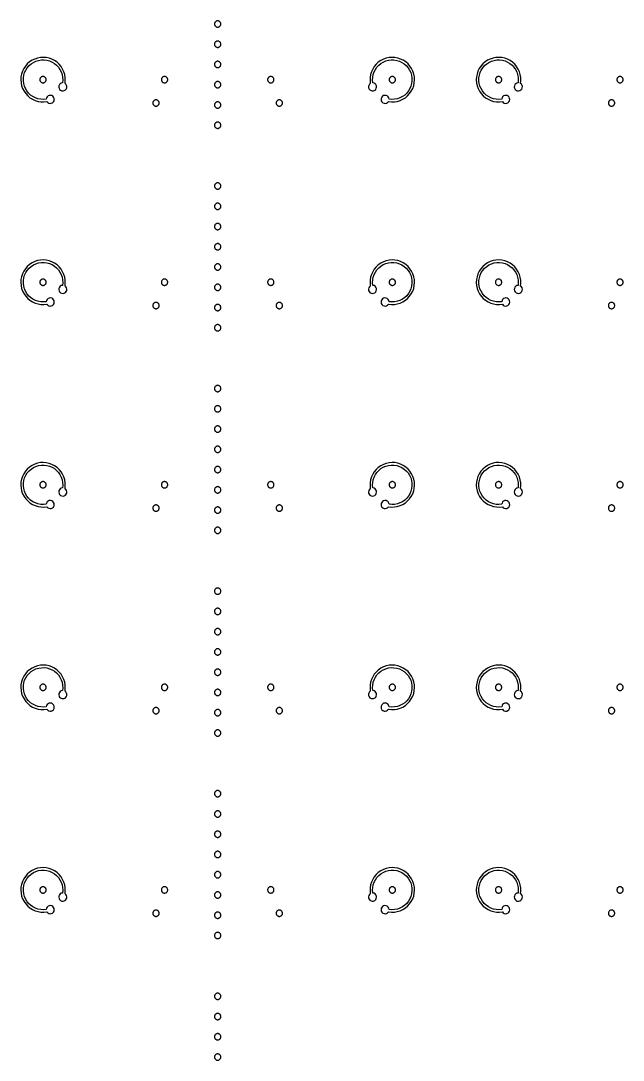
# Model space of a CAD drawing. Extents: x -100 to 100, y -100 to 100.
# Drawn here: x -53.16 to -38.91, y -50.13 to -25.55 of the extents above; entities that cross this region are included whole.
import ezdxf

# ---------------------------------------------------------------- set-up
doc = ezdxf.new("R2010")
doc.units = 0
doc.layers.add('L10', color=7, linetype='continuous')

# ---------------------------------------------------------------- blocks, each defined once
blk = doc.blocks.new('LDI_XFL94-0512-011_L10_B1')
at = {"layer": 'L10'}
for points in [[(-48.503, -53.338), (-48.513, -53.339), (-48.522, -53.341), (-48.532, -53.344), (-48.54, -53.348), (-48.549, -53.354), (-48.556, -53.36), (-48.562, -53.368), (-48.568, -53.376), (-48.572, -53.384), (-48.575, -53.394), (-48.577, -53.403), (-48.578, -53.413), (-48.577, -53.423), (-48.575, -53.433), (-48.572, -53.442), (-48.568, -53.451), (-48.562, -53.459), (-48.556, -53.466), (-48.549, -53.473), (-48.54, -53.478), (-48.532, -53.482), (-48.522, -53.486), (-48.513, -53.488), (-48.503, -53.488), (-48.493, -53.488), (-48.484, -53.486), (-48.474, -53.482), (-48.465, -53.478), (-48.457, -53.473), (-48.45, -53.466), (-48.443, -53.459), (-48.438, -53.451), (-48.434, -53.442), (-48.431, -53.433), (-48.429, -53.423), (-48.428, -53.413), (-48.429, -53.403), (-48.431, -53.394), (-48.434, -53.384), (-48.438, -53.376), (-48.443, -53.368), (-48.45, -53.36), (-48.457, -53.354), (-48.465, -53.348), (-48.474, -53.344), (-48.484, -53.341), (-48.493, -53.339), (-48.503, -53.338)], [(-48.503, -53.817), (-48.513, -53.818), (-48.522, -53.82), (-48.532, -53.823), (-48.54, -53.827), (-48.549, -53.833), (-48.556, -53.839), (-48.562, -53.847), (-48.568, -53.855), (-48.572, -53.864), (-48.575, -53.873), (-48.577, -53.882), (-48.578, -53.892), (-48.577, -53.902), (-48.575, -53.912), (-48.572, -53.921), (-48.568, -53.93), (-48.562, -53.938), (-48.556, -53.945), (-48.549, -53.952), (-48.54, -53.957), (-48.532, -53.962), (-48.522, -53.965), (-48.513, -53.967), (-48.503, -53.967), (-48.493, -53.967), (-48.484, -53.965), (-48.474, -53.962), (-48.465, -53.957), (-48.457, -53.952), (-48.45, -53.945), (-48.443, -53.938), (-48.438, -53.93), (-48.434, -53.921), (-48.431, -53.912), (-48.429, -53.902), (-48.428, -53.892), (-48.429, -53.882), (-48.431, -53.873), (-48.434, -53.864), (-48.438, -53.855), (-48.443, -53.847), (-48.45, -53.839), (-48.457, -53.833), (-48.465, -53.827), (-48.474, -53.823), (-48.484, -53.82), (-48.493, -53.818), (-48.503, -53.817)], [(-48.503, -54.296), (-48.513, -54.297), (-48.522, -54.299), (-48.532, -54.302), (-48.54, -54.306), (-48.549, -54.312), (-48.556, -54.318), (-48.562, -54.326), (-48.568, -54.334), (-48.572, -54.343), (-48.575, -54.352), (-48.577, -54.361), (-48.578, -54.371), (-48.577, -54.381), (-48.575, -54.391), (-48.572, -54.4), (-48.568, -54.409), (-48.562, -54.417), (-48.556, -54.424), (-48.549, -54.431), (-48.54, -54.436), (-48.532, -54.441), (-48.522, -54.444), (-48.513, -54.446), (-48.503, -54.446), (-48.493, -54.446), (-48.484, -54.444), (-48.474, -54.441), (-48.465, -54.436), (-48.457, -54.431), (-48.45, -54.424), (-48.443, -54.417), (-48.438, -54.409), (-48.434, -54.4), (-48.431, -54.391), (-48.429, -54.381), (-48.428, -54.371), (-48.429, -54.361), (-48.431, -54.352), (-48.434, -54.343), (-48.438, -54.334), (-48.443, -54.326), (-48.45, -54.318), (-48.457, -54.312), (-48.465, -54.306), (-48.474, -54.302), (-48.484, -54.299), (-48.493, -54.297), (-48.503, -54.296)], [(-48.503, -54.775), (-48.513, -54.776), (-48.522, -54.778), (-48.532, -54.781), (-48.54, -54.785), (-48.549, -54.791), (-48.556, -54.797), (-48.562, -54.805), (-48.568, -54.813), (-48.572, -54.822), (-48.575, -54.831), (-48.577, -54.841), (-48.578, -54.85), (-48.577, -54.86), (-48.575, -54.87), (-48.572, -54.879), (-48.568, -54.888), (-48.562, -54.896), (-48.556, -54.903), (-48.549, -54.91), (-48.54, -54.915), (-48.532, -54.92), (-48.522, -54.923), (-48.513, -54.925), (-48.503, -54.925), (-48.493, -54.925), (-48.484, -54.923), (-48.474, -54.92), (-48.465, -54.915), (-48.457, -54.91), (-48.45, -54.903), (-48.443, -54.896), (-48.438, -54.888), (-48.434, -54.879), (-48.431, -54.87), (-48.429, -54.86), (-48.428, -54.85), (-48.429, -54.841), (-48.431, -54.831), (-48.434, -54.822), (-48.438, -54.813), (-48.443, -54.805), (-48.45, -54.797), (-48.457, -54.791), (-48.465, -54.785), (-48.474, -54.781), (-48.484, -54.778), (-48.493, -54.776), (-48.503, -54.775)], [(-52.174, -55.763), (-52.203, -55.769), (-52.229, -55.785), (-52.248, -55.807), (-52.26, -55.834), (-52.263, -55.864), (-52.257, -55.893), (-52.242, -55.919), (-52.219, -55.939), (-52.192, -55.951), (-52.162, -55.954), (-52.133, -55.948), (-52.107, -55.933), (-52.087, -55.911), (-52.075, -55.883), (-52.072, -55.853), (-52.078, -55.824), (-52.093, -55.798), (-52.115, -55.778), (-52.108, -55.709), (-52.11, -55.639), (-52.121, -55.569), (-52.142, -55.502), (-52.171, -55.439), (-52.208, -55.379), (-52.253, -55.326), (-52.304, -55.278), (-52.362, -55.238), (-52.424, -55.206), (-52.49, -55.182), (-52.558, -55.167), (-52.628, -55.162), (-52.698, -55.165), (-52.767, -55.178), (-52.833, -55.201), (-52.896, -55.231), (-52.955, -55.27), (-53.007, -55.316), (-53.053, -55.369), (-53.092, -55.427), (-53.123, -55.49), (-53.145, -55.557), (-53.158, -55.625), (-53.162, -55.695), (-53.156, -55.765), (-53.141, -55.834), (-53.118, -55.899), (-53.085, -55.962), (-53.045, -56.019), (-52.998, -56.071), (-52.944, -56.115), (-52.885, -56.153), (-52.821, -56.182), (-52.754, -56.202), (-52.685, -56.213), (-52.615, -56.215), (-52.545, -56.208), (-52.525, -56.23), (-52.499, -56.245), (-52.47, -56.251), (-52.44, -56.248), (-52.413, -56.236), (-52.39, -56.216), (-52.375, -56.19), (-52.369, -56.161), (-52.372, -56.131), (-52.384, -56.104), (-52.404, -56.082), (-52.43, -56.066), (-52.459, -56.06), (-52.489, -56.063), (-52.516, -56.075), (-52.539, -56.095), (-52.554, -56.121), (-52.56, -56.15), (-52.625, -56.156), (-52.69, -56.152), (-52.755, -56.14), (-52.816, -56.119), (-52.874, -56.089), (-52.928, -56.052), (-52.976, -56.008), (-53.017, -55.957), (-53.051, -55.901), (-53.076, -55.841), (-53.093, -55.778), (-53.101, -55.714), (-53.1, -55.648), (-53.09, -55.584), (-53.071, -55.521), (-53.043, -55.462), (-53.008, -55.408), (-52.965, -55.358), (-52.916, -55.316), (-52.861, -55.28), (-52.802, -55.253), (-52.74, -55.233), (-52.675, -55.223), (-52.61, -55.222), (-52.545, -55.23), (-52.482, -55.247), (-52.422, -55.273), (-52.366, -55.306), (-52.316, -55.348), (-52.271, -55.395), (-52.234, -55.449), (-52.204, -55.507), (-52.183, -55.569), (-52.171, -55.633), (-52.168, -55.698), (-52.174, -55.763)], [(-48.503, -55.254), (-48.513, -55.255), (-48.522, -55.257), (-48.532, -55.26), (-48.54, -55.264), (-48.549, -55.27), (-48.556, -55.276), (-48.562, -55.284), (-48.568, -55.292), (-48.572, -55.301), (-48.575, -55.31), (-48.577, -55.32), (-48.578, -55.329), (-48.577, -55.339), (-48.575, -55.349), (-48.572, -55.358), (-48.568, -55.367), (-48.562, -55.375), (-48.556, -55.382), (-48.549, -55.389), (-48.54, -55.394), (-48.532, -55.399), (-48.522, -55.402), (-48.513, -55.404), (-48.503, -55.404), (-48.493, -55.404), (-48.484, -55.402), (-48.474, -55.399), (-48.465, -55.394), (-48.457, -55.389), (-48.45, -55.382), (-48.443, -55.375), (-48.438, -55.367), (-48.434, -55.358), (-48.431, -55.349), (-48.429, -55.339), (-48.428, -55.329), (-48.429, -55.32), (-48.431, -55.31), (-48.434, -55.301), (-48.438, -55.292), (-48.443, -55.284), (-48.45, -55.276), (-48.457, -55.27), (-48.465, -55.264), (-48.474, -55.26), (-48.484, -55.257), (-48.493, -55.255), (-48.503, -55.254)], [(-44.446, -56.15), (-44.452, -56.121), (-44.467, -56.095), (-44.49, -56.075), (-44.517, -56.063), (-44.547, -56.06), (-44.576, -56.066), (-44.602, -56.082), (-44.622, -56.104), (-44.634, -56.131), (-44.637, -56.161), (-44.631, -56.19), (-44.616, -56.216), (-44.593, -56.236), (-44.566, -56.248), (-44.536, -56.251), (-44.507, -56.245), (-44.481, -56.23), (-44.461, -56.208), (-44.391, -56.215), (-44.321, -56.213), (-44.252, -56.202), (-44.185, -56.182), (-44.121, -56.153), (-44.062, -56.115), (-44.008, -56.071), (-43.961, -56.019), (-43.921, -55.962), (-43.888, -55.899), (-43.865, -55.834), (-43.85, -55.765), (-43.844, -55.695), (-43.848, -55.625), (-43.861, -55.557), (-43.883, -55.49), (-43.914, -55.427), (-43.953, -55.369), (-43.999, -55.316), (-44.051, -55.27), (-44.11, -55.231), (-44.173, -55.201), (-44.239, -55.178), (-44.308, -55.165), (-44.378, -55.162), (-44.448, -55.167), (-44.516, -55.182), (-44.582, -55.206), (-44.644, -55.238), (-44.702, -55.278), (-44.753, -55.326), (-44.798, -55.379), (-44.835, -55.439), (-44.864, -55.502), (-44.885, -55.569), (-44.896, -55.639), (-44.898, -55.709), (-44.891, -55.778), (-44.913, -55.798), (-44.928, -55.824), (-44.934, -55.853), (-44.931, -55.883), (-44.919, -55.911), (-44.899, -55.933), (-44.873, -55.948), (-44.844, -55.954), (-44.814, -55.951), (-44.787, -55.939), (-44.764, -55.919), (-44.749, -55.893), (-44.743, -55.864), (-44.746, -55.834), (-44.758, -55.807), (-44.777, -55.785), (-44.803, -55.769), (-44.832, -55.763), (-44.838, -55.698), (-44.835, -55.633), (-44.823, -55.569), (-44.802, -55.507), (-44.772, -55.449), (-44.735, -55.395), (-44.69, -55.348), (-44.64, -55.306), (-44.584, -55.273), (-44.524, -55.247), (-44.461, -55.23), (-44.396, -55.222), (-44.331, -55.223), (-44.266, -55.233), (-44.204, -55.253), (-44.145, -55.28), (-44.09, -55.316), (-44.041, -55.358), (-43.998, -55.408), (-43.963, -55.462), (-43.935, -55.521), (-43.916, -55.584), (-43.906, -55.648), (-43.905, -55.714), (-43.913, -55.778), (-43.93, -55.841), (-43.955, -55.901), (-43.989, -55.957), (-44.03, -56.008), (-44.078, -56.052), (-44.132, -56.089), (-44.19, -56.119), (-44.251, -56.14), (-44.315, -56.152), (-44.381, -56.156), (-44.446, -56.15)], [(-41.395, -55.763), (-41.424, -55.769), (-41.45, -55.785), (-41.47, -55.807), (-41.482, -55.834), (-41.485, -55.864), (-41.478, -55.893), (-41.463, -55.919), (-41.441, -55.939), (-41.414, -55.951), (-41.384, -55.954), (-41.355, -55.948), (-41.329, -55.933), (-41.309, -55.911), (-41.297, -55.883), (-41.294, -55.853), (-41.3, -55.824), (-41.315, -55.798), (-41.337, -55.778), (-41.33, -55.709), (-41.332, -55.639), (-41.343, -55.569), (-41.363, -55.502), (-41.392, -55.439), (-41.43, -55.379), (-41.474, -55.326), (-41.526, -55.278), (-41.583, -55.238), (-41.645, -55.206), (-41.711, -55.182), (-41.78, -55.167), (-41.85, -55.162), (-41.92, -55.165), (-41.988, -55.178), (-42.055, -55.201), (-42.118, -55.231), (-42.176, -55.27), (-42.229, -55.316), (-42.275, -55.369), (-42.314, -55.427), (-42.344, -55.49), (-42.366, -55.557), (-42.379, -55.625), (-42.383, -55.695), (-42.378, -55.765), (-42.363, -55.834), (-42.339, -55.899), (-42.307, -55.962), (-42.267, -56.019), (-42.219, -56.071), (-42.165, -56.115), (-42.106, -56.153), (-42.042, -56.182), (-41.975, -56.202), (-41.906, -56.213), (-41.836, -56.215), (-41.767, -56.208), (-41.747, -56.23), (-41.721, -56.245), (-41.691, -56.251), (-41.662, -56.248), (-41.634, -56.236), (-41.612, -56.216), (-41.597, -56.19), (-41.591, -56.161), (-41.594, -56.131), (-41.606, -56.104), (-41.626, -56.082), (-41.651, -56.066), (-41.681, -56.06), (-41.71, -56.063), (-41.738, -56.075), (-41.76, -56.095), (-41.775, -56.121), (-41.782, -56.15), (-41.847, -56.156), (-41.912, -56.152), (-41.976, -56.14), (-42.038, -56.119), (-42.096, -56.089), (-42.15, -56.052), (-42.197, -56.008), (-42.238, -55.957), (-42.272, -55.901), (-42.298, -55.841), (-42.315, -55.778), (-42.323, -55.714), (-42.322, -55.648), (-42.311, -55.584), (-42.292, -55.521), (-42.265, -55.462), (-42.229, -55.408), (-42.187, -55.358), (-42.137, -55.316), (-42.083, -55.28), (-42.023, -55.253), (-41.961, -55.233), (-41.897, -55.223), (-41.831, -55.222), (-41.767, -55.23), (-41.704, -55.247), (-41.644, -55.273), (-41.588, -55.306), (-41.537, -55.348), (-41.493, -55.395), (-41.455, -55.449), (-41.426, -55.507), (-41.405, -55.569), (-41.393, -55.633), (-41.389, -55.698), (-41.395, -55.763)], [(-52.635, -55.614), (-52.645, -55.614), (-52.654, -55.616), (-52.663, -55.619), (-52.672, -55.624), (-52.68, -55.629), (-52.688, -55.636), (-52.694, -55.643), (-52.7, -55.651), (-52.704, -55.66), (-52.707, -55.669), (-52.709, -55.679), (-52.71, -55.689), (-52.709, -55.698), (-52.707, -55.708), (-52.704, -55.717), (-52.7, -55.726), (-52.694, -55.734), (-52.688, -55.742), (-52.68, -55.748), (-52.672, -55.754), (-52.663, -55.758), (-52.654, -55.761), (-52.645, -55.763), (-52.635, -55.764), (-52.625, -55.763), (-52.615, -55.761), (-52.606, -55.758), (-52.597, -55.754), (-52.589, -55.748), (-52.582, -55.742), (-52.575, -55.734), (-52.57, -55.726), (-52.565, -55.717), (-52.562, -55.708), (-52.56, -55.698), (-52.56, -55.689), (-52.56, -55.679), (-52.562, -55.669), (-52.565, -55.66), (-52.57, -55.651), (-52.575, -55.643), (-52.582, -55.636), (-52.589, -55.629), (-52.597, -55.624), (-52.606, -55.619), (-52.615, -55.616), (-52.625, -55.614), (-52.635, -55.614)], [(-49.76, -55.614), (-49.77, -55.614), (-49.78, -55.616), (-49.789, -55.619), (-49.798, -55.624), (-49.806, -55.629), (-49.814, -55.636), (-49.82, -55.643), (-49.825, -55.651), (-49.83, -55.66), (-49.833, -55.669), (-49.835, -55.679), (-49.835, -55.689), (-49.835, -55.698), (-49.833, -55.708), (-49.83, -55.717), (-49.825, -55.726), (-49.82, -55.734), (-49.814, -55.742), (-49.806, -55.748), (-49.798, -55.754), (-49.789, -55.758), (-49.78, -55.761), (-49.77, -55.763), (-49.76, -55.764), (-49.751, -55.763), (-49.741, -55.761), (-49.732, -55.758), (-49.723, -55.754), (-49.715, -55.748), (-49.707, -55.742), (-49.701, -55.734), (-49.696, -55.726), (-49.691, -55.717), (-49.688, -55.708), (-49.686, -55.698), (-49.685, -55.689), (-49.686, -55.679), (-49.688, -55.669), (-49.691, -55.66), (-49.696, -55.651), (-49.701, -55.643), (-49.707, -55.636), (-49.715, -55.629), (-49.723, -55.624), (-49.732, -55.619), (-49.741, -55.616), (-49.751, -55.614), (-49.76, -55.614)], [(-48.503, -55.733), (-48.513, -55.734), (-48.522, -55.736), (-48.532, -55.739), (-48.54, -55.743), (-48.549, -55.749), (-48.556, -55.755), (-48.562, -55.763), (-48.568, -55.771), (-48.572, -55.78), (-48.575, -55.789), (-48.577, -55.799), (-48.578, -55.808), (-48.577, -55.818), (-48.575, -55.828), (-48.572, -55.837), (-48.568, -55.846), (-48.562, -55.854), (-48.556, -55.861), (-48.549, -55.868), (-48.54, -55.873), (-48.532, -55.878), (-48.522, -55.881), (-48.513, -55.883), (-48.503, -55.883), (-48.493, -55.883), (-48.484, -55.881), (-48.474, -55.878), (-48.465, -55.873), (-48.457, -55.868), (-48.45, -55.861), (-48.443, -55.854), (-48.438, -55.846), (-48.434, -55.837), (-48.431, -55.828), (-48.429, -55.818), (-48.428, -55.808), (-48.429, -55.799), (-48.431, -55.789), (-48.434, -55.78), (-48.438, -55.771), (-48.443, -55.763), (-48.45, -55.755), (-48.457, -55.749), (-48.465, -55.743), (-48.474, -55.739), (-48.484, -55.736), (-48.493, -55.734), (-48.503, -55.733)], [(-47.246, -55.614), (-47.255, -55.614), (-47.265, -55.616), (-47.274, -55.619), (-47.283, -55.624), (-47.291, -55.629), (-47.299, -55.636), (-47.305, -55.643), (-47.31, -55.651), (-47.315, -55.66), (-47.318, -55.669), (-47.32, -55.679), (-47.321, -55.689), (-47.32, -55.698), (-47.318, -55.708), (-47.315, -55.717), (-47.31, -55.726), (-47.305, -55.734), (-47.299, -55.742), (-47.291, -55.748), (-47.283, -55.754), (-47.274, -55.758), (-47.265, -55.761), (-47.255, -55.763), (-47.246, -55.764), (-47.236, -55.763), (-47.226, -55.761), (-47.217, -55.758), (-47.208, -55.754), (-47.2, -55.748), (-47.192, -55.742), (-47.186, -55.734), (-47.181, -55.726), (-47.176, -55.717), (-47.173, -55.708), (-47.171, -55.698), (-47.171, -55.689), (-47.171, -55.679), (-47.173, -55.669), (-47.176, -55.66), (-47.181, -55.651), (-47.186, -55.643), (-47.192, -55.636), (-47.2, -55.629), (-47.208, -55.624), (-47.217, -55.619), (-47.226, -55.616), (-47.236, -55.614), (-47.246, -55.614)], [(-44.371, -55.614), (-44.381, -55.614), (-44.391, -55.616), (-44.4, -55.619), (-44.409, -55.624), (-44.417, -55.629), (-44.424, -55.636), (-44.431, -55.643), (-44.436, -55.651), (-44.441, -55.66), (-44.444, -55.669), (-44.446, -55.679), (-44.446, -55.689), (-44.446, -55.698), (-44.444, -55.708), (-44.441, -55.717), (-44.436, -55.726), (-44.431, -55.734), (-44.424, -55.742), (-44.417, -55.748), (-44.409, -55.754), (-44.4, -55.758), (-44.391, -55.761), (-44.381, -55.763), (-44.371, -55.764), (-44.361, -55.763), (-44.352, -55.761), (-44.343, -55.758), (-44.334, -55.754), (-44.326, -55.748), (-44.318, -55.742), (-44.312, -55.734), (-44.306, -55.726), (-44.302, -55.717), (-44.299, -55.708), (-44.297, -55.698), (-44.296, -55.689), (-44.297, -55.679), (-44.299, -55.669), (-44.302, -55.66), (-44.306, -55.651), (-44.312, -55.643), (-44.318, -55.636), (-44.326, -55.629), (-44.334, -55.624), (-44.343, -55.619), (-44.352, -55.616), (-44.361, -55.614), (-44.371, -55.614)], [(-41.856, -55.614), (-41.866, -55.614), (-41.876, -55.616), (-41.885, -55.619), (-41.894, -55.624), (-41.902, -55.629), (-41.909, -55.636), (-41.916, -55.643), (-41.921, -55.651), (-41.926, -55.66), (-41.929, -55.669), (-41.931, -55.679), (-41.931, -55.689), (-41.931, -55.698), (-41.929, -55.708), (-41.926, -55.717), (-41.921, -55.726), (-41.916, -55.734), (-41.909, -55.742), (-41.902, -55.748), (-41.894, -55.754), (-41.885, -55.758), (-41.876, -55.761), (-41.866, -55.763), (-41.856, -55.764), (-41.846, -55.763), (-41.837, -55.761), (-41.828, -55.758), (-41.819, -55.754), (-41.811, -55.748), (-41.803, -55.742), (-41.797, -55.734), (-41.791, -55.726), (-41.787, -55.717), (-41.784, -55.708), (-41.782, -55.698), (-41.781, -55.689), (-41.782, -55.679), (-41.784, -55.669), (-41.787, -55.66), (-41.791, -55.651), (-41.797, -55.643), (-41.803, -55.636), (-41.811, -55.629), (-41.819, -55.624), (-41.828, -55.619), (-41.837, -55.616), (-41.846, -55.614), (-41.856, -55.614)], [(-38.982, -55.614), (-38.992, -55.614), (-39.001, -55.616), (-39.011, -55.619), (-39.02, -55.624), (-39.028, -55.629), (-39.035, -55.636), (-39.042, -55.643), (-39.047, -55.651), (-39.051, -55.66), (-39.054, -55.669), (-39.056, -55.679), (-39.057, -55.689), (-39.056, -55.698), (-39.054, -55.708), (-39.051, -55.717), (-39.047, -55.726), (-39.042, -55.734), (-39.035, -55.742), (-39.028, -55.748), (-39.02, -55.754), (-39.011, -55.758), (-39.001, -55.761), (-38.992, -55.763), (-38.982, -55.764), (-38.972, -55.763), (-38.963, -55.761), (-38.953, -55.758), (-38.945, -55.754), (-38.936, -55.748), (-38.929, -55.742), (-38.923, -55.734), (-38.917, -55.726), (-38.913, -55.717), (-38.91, -55.708), (-38.908, -55.698), (-38.907, -55.689), (-38.908, -55.679), (-38.91, -55.669), (-38.913, -55.66), (-38.917, -55.651), (-38.923, -55.643), (-38.929, -55.636), (-38.936, -55.629), (-38.945, -55.624), (-38.953, -55.619), (-38.963, -55.616), (-38.972, -55.614), (-38.982, -55.614)], [(-49.961, -56.165), (-49.971, -56.166), (-49.981, -56.168), (-49.99, -56.171), (-49.999, -56.175), (-50.007, -56.181), (-50.014, -56.187), (-50.021, -56.194), (-50.026, -56.203), (-50.03, -56.211), (-50.034, -56.221), (-50.036, -56.23), (-50.036, -56.24), (-50.036, -56.25), (-50.034, -56.259), (-50.03, -56.269), (-50.026, -56.278), (-50.021, -56.286), (-50.014, -56.293), (-50.007, -56.3), (-49.999, -56.305), (-49.99, -56.309), (-49.981, -56.313), (-49.971, -56.314), (-49.961, -56.315), (-49.951, -56.314), (-49.942, -56.313), (-49.932, -56.309), (-49.924, -56.305), (-49.916, -56.3), (-49.908, -56.293), (-49.902, -56.286), (-49.896, -56.278), (-49.892, -56.269), (-49.889, -56.259), (-49.887, -56.25), (-49.886, -56.24), (-49.887, -56.23), (-49.889, -56.221), (-49.892, -56.211), (-49.896, -56.203), (-49.902, -56.194), (-49.908, -56.187), (-49.916, -56.181), (-49.924, -56.175), (-49.932, -56.171), (-49.942, -56.168), (-49.951, -56.166), (-49.961, -56.165)], [(-48.503, -56.212), (-48.513, -56.213), (-48.522, -56.215), (-48.532, -56.218), (-48.54, -56.222), (-48.549, -56.228), (-48.556, -56.234), (-48.562, -56.242), (-48.568, -56.25), (-48.572, -56.259), (-48.575, -56.268), (-48.577, -56.278), (-48.578, -56.287), (-48.577, -56.297), (-48.575, -56.307), (-48.572, -56.316), (-48.568, -56.325), (-48.562, -56.333), (-48.556, -56.34), (-48.549, -56.347), (-48.54, -56.352), (-48.532, -56.357), (-48.522, -56.36), (-48.513, -56.362), (-48.503, -56.362), (-48.493, -56.362), (-48.484, -56.36), (-48.474, -56.357), (-48.465, -56.352), (-48.457, -56.347), (-48.45, -56.34), (-48.443, -56.333), (-48.438, -56.325), (-48.434, -56.316), (-48.431, -56.307), (-48.429, -56.297), (-48.428, -56.287), (-48.429, -56.278), (-48.431, -56.268), (-48.434, -56.259), (-48.438, -56.25), (-48.443, -56.242), (-48.45, -56.234), (-48.457, -56.228), (-48.465, -56.222), (-48.474, -56.218), (-48.484, -56.215), (-48.493, -56.213), (-48.503, -56.212)], [(-47.045, -56.165), (-47.055, -56.166), (-47.064, -56.168), (-47.074, -56.171), (-47.082, -56.175), (-47.09, -56.181), (-47.098, -56.187), (-47.104, -56.194), (-47.11, -56.203), (-47.114, -56.211), (-47.117, -56.221), (-47.119, -56.23), (-47.12, -56.24), (-47.119, -56.25), (-47.117, -56.259), (-47.114, -56.269), (-47.11, -56.278), (-47.104, -56.286), (-47.098, -56.293), (-47.09, -56.3), (-47.082, -56.305), (-47.074, -56.309), (-47.064, -56.313), (-47.055, -56.314), (-47.045, -56.315), (-47.035, -56.314), (-47.025, -56.313), (-47.016, -56.309), (-47.007, -56.305), (-46.999, -56.3), (-46.992, -56.293), (-46.985, -56.286), (-46.98, -56.278), (-46.976, -56.269), (-46.972, -56.259), (-46.97, -56.25), (-46.97, -56.24), (-46.97, -56.23), (-46.972, -56.221), (-46.976, -56.211), (-46.98, -56.203), (-46.985, -56.194), (-46.992, -56.187), (-46.999, -56.181), (-47.007, -56.175), (-47.016, -56.171), (-47.025, -56.168), (-47.035, -56.166), (-47.045, -56.165)], [(-39.183, -56.165), (-39.193, -56.166), (-39.202, -56.168), (-39.211, -56.171), (-39.22, -56.175), (-39.228, -56.181), (-39.236, -56.187), (-39.242, -56.194), (-39.248, -56.203), (-39.252, -56.211), (-39.255, -56.221), (-39.257, -56.23), (-39.258, -56.24), (-39.257, -56.25), (-39.255, -56.259), (-39.252, -56.269), (-39.248, -56.278), (-39.242, -56.286), (-39.236, -56.293), (-39.228, -56.3), (-39.22, -56.305), (-39.211, -56.309), (-39.202, -56.313), (-39.193, -56.314), (-39.183, -56.315), (-39.173, -56.314), (-39.163, -56.313), (-39.154, -56.309), (-39.145, -56.305), (-39.137, -56.3), (-39.13, -56.293), (-39.123, -56.286), (-39.118, -56.278), (-39.113, -56.269), (-39.11, -56.259), (-39.108, -56.25), (-39.108, -56.24), (-39.108, -56.23), (-39.11, -56.221), (-39.113, -56.211), (-39.118, -56.203), (-39.123, -56.194), (-39.13, -56.187), (-39.137, -56.181), (-39.145, -56.175), (-39.154, -56.171), (-39.163, -56.168), (-39.173, -56.166), (-39.183, -56.165)], [(-48.503, -56.691), (-48.513, -56.692), (-48.522, -56.694), (-48.532, -56.697), (-48.54, -56.702), (-48.549, -56.707), (-48.556, -56.713), (-48.562, -56.721), (-48.568, -56.729), (-48.572, -56.738), (-48.575, -56.747), (-48.577, -56.757), (-48.578, -56.766), (-48.577, -56.776), (-48.575, -56.786), (-48.572, -56.795), (-48.568, -56.804), (-48.562, -56.812), (-48.556, -56.82), (-48.549, -56.826), (-48.54, -56.831), (-48.532, -56.836), (-48.522, -56.839), (-48.513, -56.841), (-48.503, -56.841), (-48.493, -56.841), (-48.484, -56.839), (-48.474, -56.836), (-48.465, -56.831), (-48.457, -56.826), (-48.45, -56.82), (-48.443, -56.812), (-48.438, -56.804), (-48.434, -56.795), (-48.431, -56.786), (-48.429, -56.776), (-48.428, -56.766), (-48.429, -56.757), (-48.431, -56.747), (-48.434, -56.738), (-48.438, -56.729), (-48.443, -56.721), (-48.45, -56.713), (-48.457, -56.707), (-48.465, -56.702), (-48.474, -56.697), (-48.484, -56.694), (-48.493, -56.692), (-48.503, -56.691)]]:
    blk.add_lwpolyline(points, close=True, dxfattribs=at)

msp = doc.modelspace()

# ---------------------------------------------------------------- block references
at = {"layer": 'L10'}
for p in [(0, 28.743), (0, 23.952), (0, 19.162), (0, 14.371), (0, 9.581), (0, 4.79)]:
    msp.add_blockref('LDI_XFL94-0512-011_L10_B1', p, dxfattribs=at)

doc.saveas('drawing.dxf')
